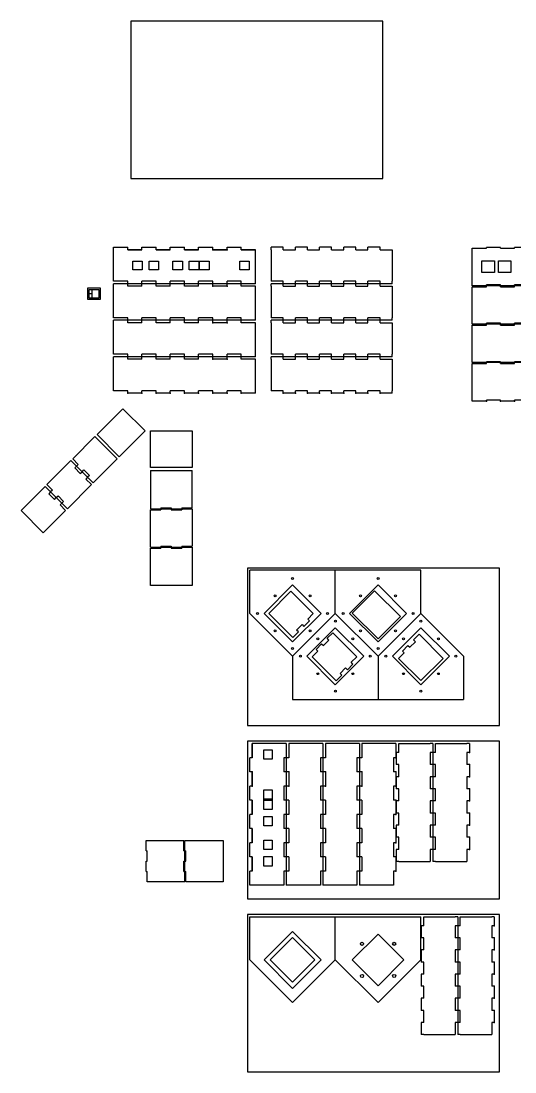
# Model space of a CAD drawing. Header units: millimetres. Extents: x 14254 to 34166, y 4312 to 8625.
# Drawn here: x 20556 to 22123, y 5288 to 8625 of the extents above; entities that cross this region are included whole.
import ezdxf

# ---------------------------------------------------------------- set-up
doc = ezdxf.new("R2010")
doc.units = ezdxf.units.MM
doc.layers.add('Tyk fuldstregslinje (Optegning)', color=7, linetype='Continuous', lineweight=30)

msp = doc.modelspace()

# ---------------------------------------------------------------- linework, layer by layer
at = {"layer": 'Tyk fuldstregslinje (Optegning)'}
for p, q in [((21703.8, 8624.8), (20903.8, 8624.8)), ((20903.8, 8624.8), (20903.8, 8124.8)), ((21703.8, 8124.8), (21703.8, 8624.8)), ((20903.8, 8124.8), (21703.8, 8124.8)), ((20849.4, 7898.8), (20849.4, 7906.8)), ((20849.4, 7906.8), (20894.4, 7906.8)), ((20849.4, 7798.8), (20849.4, 7898.8)), ((20894.4, 7898.8), (20894.4, 7906.8)), ((20894.4, 7898.8), (20939.4, 7898.8)), ((20939.4, 7898.8), (20894.4, 7898.8)), ((20939.4, 7898.8), (20939.4, 7906.8)), ((20939.4, 7906.8), (20984.4, 7906.8)), ((20984.4, 7898.8), (20984.4, 7906.8)), ((21029.4, 7898.8), (20984.4, 7898.8)), ((20984.4, 7898.8), (21029.4, 7898.8)), ((21029.4, 7898.8), (21029.4, 7906.8)), ((21029.4, 7906.8), (21074.4, 7906.8)), ((21074.4, 7898.8), (21074.4, 7906.8)), ((21119.4, 7898.8), (21074.4, 7898.8)), ((21074.4, 7898.8), (21119.4, 7898.8)), ((21119.4, 7898.8), (21119.4, 7906.8)), ((21119.4, 7906.8), (21164.4, 7906.8)), ((21164.4, 7898.8), (21164.4, 7906.8)), ((21209.4, 7898.8), (21164.4, 7898.8)), ((21164.4, 7898.8), (21209.4, 7898.8)), ((21209.4, 7898.8), (21209.4, 7906.8)), ((21209.4, 7906.8), (21254.4, 7906.8)), ((21254.4, 7898.8), (21254.4, 7906.8)), ((21299.4, 7898.8), (21254.4, 7898.8)), ((21254.4, 7898.8), (21299.4, 7898.8)), ((21299.4, 7798.8), (21299.4, 7898.8)), ((21349.4, 7898.8), (21349.4, 7906.8)), ((21387.8, 7906.8), (21349.4, 7906.8)), ((21349.4, 7898.8), (21349.4, 7798.8)), ((21387.8, 7898.8), (21387.8, 7906.8)), ((21387.8, 7898.8), (21426.3, 7898.8)), ((21426.3, 7898.8), (21426.3, 7906.8)), ((21464.7, 7906.8), (21426.3, 7906.8)), ((21464.7, 7898.8), (21464.7, 7906.8)), ((21464.7, 7898.8), (21503.1, 7898.8)), ((21503.1, 7898.8), (21503.1, 7906.8)), ((21541.6, 7906.8), (21503.1, 7906.8)), ((21541.6, 7898.8), (21541.6, 7906.8)), ((21541.6, 7898.8), (21580, 7898.8)), ((21580, 7898.8), (21580, 7906.8)), ((21618.5, 7906.8), (21580, 7906.8)), ((21618.5, 7898.8), (21618.5, 7906.8)), ((21618.5, 7898.8), (21656.9, 7898.8)), ((21695.3, 7906.8), (21656.9, 7906.8)), ((21656.9, 7898.8), (21656.9, 7906.8)), ((21695.3, 7898.8), (21695.3, 7906.8)), ((21695.3, 7898.8), (21733.8, 7898.8)), ((21733.8, 7898.8), (21733.8, 7798.8)), ((21987.7, 7787.1), (21987.7, 7903.1)), ((21987.7, 7903.1), (22032.6, 7903.1)), ((22032.6, 7903.1), (22032.6, 7906.1)), ((22077.5, 7906.1), (22032.6, 7906.1)), ((22077.5, 7903.1), (22077.5, 7906.1)), ((22077.5, 7903.1), (22122.4, 7903.1)), ((22122.4, 7903.1), (22122.4, 7906.1)), ((22167.3, 7906.1), (22122.4, 7906.1)), ((20910.4, 7835.3), (20910.4, 7862.3)), ((20910.4, 7862.3), (20940.4, 7862.3)), ((20940.4, 7862.3), (20940.4, 7835.3)), ((20962.4, 7835.3), (20962.4, 7862.3)), ((20962.4, 7862.3), (20992.4, 7862.3)), ((20992.4, 7862.3), (20992.4, 7835.3)), ((21037.7, 7835.3), (21037.7, 7862.3)), ((21037.7, 7862.3), (21067.7, 7862.3)), ((21067.7, 7862.3), (21067.7, 7835.3)), ((21089.7, 7835.3), (21089.7, 7862.3)), ((21089.7, 7862.3), (21122.5, 7862.3)), ((21119.7, 7862.3), (21119.7, 7835.3)), ((21122.5, 7835.3), (21122.5, 7862.3)), ((21122.5, 7862.3), (21152.5, 7862.3)), ((21152.5, 7862.3), (21152.5, 7835.3)), ((21249.8, 7835.3), (21249.8, 7862.3)), ((21249.8, 7862.3), (21279.8, 7862.3)), ((21279.8, 7862.3), (21279.8, 7835.3)), ((22018.7, 7826.6), (22018.7, 7863.6)), ((22018.7, 7863.6), (22058.7, 7863.6)), ((22058.7, 7863.6), (22058.7, 7826.6)), ((22070.7, 7826.6), (22070.7, 7863.6)), ((22070.7, 7863.6), (22110.7, 7863.6)), ((22110.7, 7863.6), (22110.7, 7826.6)), ((20940.4, 7835.3), (20910.4, 7835.3)), ((20992.4, 7835.3), (20962.4, 7835.3)), ((21067.7, 7835.3), (21037.7, 7835.3)), ((21122.5, 7835.3), (21089.7, 7835.3)), ((21152.5, 7835.3), (21122.5, 7835.3)), ((21279.8, 7835.3), (21249.8, 7835.3)), ((22058.7, 7826.6), (22018.7, 7826.6)), ((22110.7, 7826.6), (22070.7, 7826.6)), ((20767.1, 7740.3), (20767.1, 7777.3)), ((20767.1, 7777.3), (20807.1, 7777.3)), ((20807.1, 7777.3), (20807.1, 7740.3)), ((20894.4, 7798.8), (20849.4, 7798.8)), ((21299.4, 7790.8), (20849.4, 7790.8)), ((20849.4, 7782.8), (20849.4, 7790.8)), ((20849.4, 7682.8), (20849.4, 7782.8)), ((20894.4, 7790.8), (20894.4, 7798.8)), ((20894.4, 7782.8), (20894.4, 7790.8)), ((20939.4, 7782.8), (20894.4, 7782.8)), ((20939.4, 7790.8), (20939.4, 7798.8)), ((20984.4, 7798.8), (20939.4, 7798.8)), ((20939.4, 7782.8), (20939.4, 7790.8)), ((20984.4, 7790.8), (20984.4, 7798.8)), ((20984.4, 7782.8), (20984.4, 7790.8)), ((21029.4, 7782.8), (20984.4, 7782.8)), ((21029.4, 7790.8), (21029.4, 7798.8)), ((21074.4, 7798.8), (21029.4, 7798.8)), ((21029.4, 7782.8), (21029.4, 7790.8)), ((21074.4, 7790.8), (21074.4, 7798.8)), ((21074.4, 7782.8), (21074.4, 7790.8)), ((21119.4, 7782.8), (21074.4, 7782.8)), ((21119.4, 7790.8), (21119.4, 7798.8)), ((21164.4, 7798.8), (21119.4, 7798.8)), ((21119.4, 7782.8), (21119.4, 7790.8)), ((21164.4, 7790.8), (21164.4, 7798.8)), ((21164.4, 7782.8), (21164.4, 7790.8)), ((21209.4, 7782.8), (21164.4, 7782.8)), ((21254.4, 7798.8), (21209.4, 7798.8)), ((21209.4, 7790.8), (21209.4, 7798.8)), ((21209.4, 7782.8), (21209.4, 7790.8)), ((21254.4, 7790.8), (21254.4, 7798.8)), ((21254.4, 7782.8), (21254.4, 7790.8)), ((21299.4, 7782.8), (21254.4, 7782.8)), ((21299.4, 7790.8), (21299.4, 7798.8)), ((21299.4, 7682.8), (21299.4, 7782.8)), ((21387.8, 7798.8), (21349.4, 7798.8)), ((21387.8, 7790.8), (21349.4, 7790.8)), ((21349.4, 7782.8), (21349.4, 7790.8)), ((21349.4, 7782.8), (21349.4, 7682.8)), ((21387.8, 7790.8), (21387.8, 7798.8)), ((21426.3, 7790.8), (21387.8, 7790.8)), ((21387.8, 7782.8), (21387.8, 7790.8)), ((21387.8, 7782.8), (21426.3, 7782.8)), ((21426.3, 7790.8), (21426.3, 7798.8)), ((21464.7, 7798.8), (21426.3, 7798.8)), ((21464.7, 7790.8), (21426.3, 7790.8)), ((21426.3, 7782.8), (21426.3, 7790.8)), ((21464.7, 7790.8), (21464.7, 7798.8)), ((21503.1, 7790.8), (21464.7, 7790.8)), ((21464.7, 7782.8), (21464.7, 7790.8)), ((21464.7, 7782.8), (21503.1, 7782.8)), ((21503.1, 7790.8), (21503.1, 7798.8)), ((21541.6, 7798.8), (21503.1, 7798.8)), ((21541.6, 7790.8), (21503.1, 7790.8)), ((21503.1, 7782.8), (21503.1, 7790.8)), ((21541.6, 7790.8), (21541.6, 7798.8)), ((21580, 7790.8), (21541.6, 7790.8)), ((21541.6, 7782.8), (21541.6, 7790.8)), ((21541.6, 7782.8), (21580, 7782.8)), ((21580, 7790.8), (21580, 7798.8)), ((21618.5, 7798.8), (21580, 7798.8)), ((21618.5, 7790.8), (21580, 7790.8)), ((21580, 7782.8), (21580, 7790.8)), ((21618.5, 7790.8), (21618.5, 7798.8)), ((21656.9, 7790.8), (21618.5, 7790.8)), ((21618.5, 7782.8), (21618.5, 7790.8)), ((21618.5, 7782.8), (21656.9, 7782.8)), ((21695.3, 7798.8), (21656.9, 7798.8)), ((21656.9, 7790.8), (21656.9, 7798.8)), ((21695.3, 7790.8), (21656.9, 7790.8)), ((21656.9, 7782.8), (21656.9, 7790.8)), ((21695.3, 7790.8), (21695.3, 7798.8)), ((21733.8, 7790.8), (21695.3, 7790.8)), ((21695.3, 7782.8), (21695.3, 7790.8)), ((21695.3, 7782.8), (21733.8, 7782.8)), ((21733.8, 7790.8), (21733.8, 7798.8)), ((21733.8, 7782.8), (21733.8, 7682.8)), ((21987.7, 7784.1), (21987.7, 7787.1)), ((22032.6, 7784.1), (21987.7, 7784.1)), ((21987.7, 7665.1), (21987.7, 7781.1)), ((21987.7, 7781.1), (22032.6, 7781.1)), ((22032.6, 7784.1), (22032.6, 7787.1)), ((22077.5, 7787.1), (22032.6, 7787.1)), ((22077.5, 7784.1), (22032.6, 7784.1)), ((22032.6, 7781.1), (22032.6, 7784.1)), ((22077.5, 7784.1), (22077.5, 7787.1)), ((22122.4, 7784.1), (22077.5, 7784.1)), ((22077.5, 7781.1), (22077.5, 7784.1)), ((22077.5, 7781.1), (22122.4, 7781.1)), ((22122.4, 7784.1), (22122.4, 7787.1)), ((22167.3, 7787.1), (22122.4, 7787.1)), ((22167.3, 7784.1), (22122.4, 7784.1)), ((22122.4, 7781.1), (22122.4, 7784.1)), ((20772.1, 7745.3), (20772.1, 7772.3)), ((20772.1, 7772.3), (20802.1, 7772.3)), ((20781.8, 7758.8), (20772.1, 7758.8)), ((20802.1, 7745.3), (20772.1, 7745.3)), ((20781.8, 7745.3), (20781.8, 7772.3)), ((20802.1, 7772.3), (20802.1, 7745.3)), ((20807.1, 7740.3), (20767.1, 7740.3)), ((20894.4, 7682.8), (20849.4, 7682.8)), ((20894.4, 7674.8), (20894.4, 7682.8)), ((20984.4, 7682.8), (20939.4, 7682.8)), ((20939.4, 7674.8), (20939.4, 7682.8)), ((20984.4, 7674.8), (20984.4, 7682.8)), ((21074.4, 7682.8), (21029.4, 7682.8)), ((21029.4, 7674.8), (21029.4, 7682.8)), ((21074.4, 7674.8), (21074.4, 7682.8)), ((21164.4, 7682.8), (21119.4, 7682.8)), ((21119.4, 7674.8), (21119.4, 7682.8)), ((21164.4, 7674.8), (21164.4, 7682.8)), ((21254.4, 7682.8), (21209.4, 7682.8)), ((21209.4, 7674.8), (21209.4, 7682.8)), ((21254.4, 7674.8), (21254.4, 7682.8)), ((21299.4, 7674.8), (21299.4, 7682.8)), ((21387.8, 7682.8), (21349.4, 7682.8)), ((21387.8, 7674.8), (21387.8, 7682.8)), ((21464.7, 7682.8), (21426.3, 7682.8)), ((21426.3, 7674.8), (21426.3, 7682.8)), ((21464.7, 7674.8), (21464.7, 7682.8)), ((21541.6, 7682.8), (21503.1, 7682.8)), ((21503.1, 7674.8), (21503.1, 7682.8)), ((21541.6, 7674.8), (21541.6, 7682.8)), ((21618.5, 7682.8), (21580, 7682.8)), ((21580, 7674.8), (21580, 7682.8)), ((21618.5, 7674.8), (21618.5, 7682.8)), ((21695.3, 7682.8), (21656.9, 7682.8)), ((21656.9, 7674.8), (21656.9, 7682.8)), ((21695.3, 7674.8), (21695.3, 7682.8)), ((21733.8, 7674.8), (21733.8, 7682.8)), ((21299.4, 7674.8), (20849.4, 7674.8)), ((20849.4, 7666.8), (20849.4, 7674.8)), ((20849.4, 7566.8), (20849.4, 7666.8)), ((20894.4, 7666.8), (20894.4, 7674.8)), ((20939.4, 7666.8), (20894.4, 7666.8)), ((20939.4, 7666.8), (20939.4, 7674.8)), ((20984.4, 7666.8), (20984.4, 7674.8)), ((21029.4, 7666.8), (20984.4, 7666.8)), ((21029.4, 7666.8), (21029.4, 7674.8)), ((21074.4, 7666.8), (21074.4, 7674.8)), ((21119.4, 7666.8), (21074.4, 7666.8)), ((21119.4, 7666.8), (21119.4, 7674.8)), ((21164.4, 7666.8), (21164.4, 7674.8)), ((21209.4, 7666.8), (21164.4, 7666.8)), ((21209.4, 7666.8), (21209.4, 7674.8)), ((21254.4, 7666.8), (21254.4, 7674.8)), ((21299.4, 7666.8), (21254.4, 7666.8)), ((21299.4, 7566.8), (21299.4, 7666.8)), ((21387.8, 7674.8), (21349.4, 7674.8)), ((21349.4, 7666.8), (21349.4, 7674.8)), ((21349.4, 7666.8), (21349.4, 7566.8)), ((21426.3, 7674.8), (21387.8, 7674.8)), ((21387.8, 7666.8), (21387.8, 7674.8)), ((21387.8, 7666.8), (21426.3, 7666.8)), ((21464.7, 7674.8), (21426.3, 7674.8)), ((21426.3, 7666.8), (21426.3, 7674.8)), ((21503.1, 7674.8), (21464.7, 7674.8)), ((21464.7, 7666.8), (21464.7, 7674.8)), ((21464.7, 7666.8), (21503.1, 7666.8)), ((21541.6, 7674.8), (21503.1, 7674.8)), ((21503.1, 7666.8), (21503.1, 7674.8)), ((21580, 7674.8), (21541.6, 7674.8)), ((21541.6, 7666.8), (21541.6, 7674.8)), ((21541.6, 7666.8), (21580, 7666.8)), ((21618.5, 7674.8), (21580, 7674.8)), ((21580, 7666.8), (21580, 7674.8)), ((21656.9, 7674.8), (21618.5, 7674.8)), ((21618.5, 7666.8), (21618.5, 7674.8)), ((21618.5, 7666.8), (21656.9, 7666.8)), ((21695.3, 7674.8), (21656.9, 7674.8)), ((21656.9, 7666.8), (21656.9, 7674.8)), ((21733.8, 7674.8), (21695.3, 7674.8)), ((21695.3, 7666.8), (21695.3, 7674.8)), ((21695.3, 7666.8), (21733.8, 7666.8)), ((21733.8, 7666.8), (21733.8, 7566.8)), ((21987.7, 7662.1), (21987.7, 7665.1)), ((22032.6, 7662.1), (21987.7, 7662.1)), ((21987.7, 7543.1), (21987.7, 7659.1)), ((21987.7, 7659.1), (22032.6, 7659.1)), ((22077.5, 7665.1), (22032.6, 7665.1)), ((22032.6, 7662.1), (22032.6, 7665.1)), ((22077.5, 7662.1), (22032.6, 7662.1)), ((22032.6, 7659.1), (22032.6, 7662.1)), ((22077.5, 7662.1), (22077.5, 7665.1)), ((22122.4, 7662.1), (22077.5, 7662.1)), ((22077.5, 7659.1), (22077.5, 7662.1)), ((22077.5, 7659.1), (22122.4, 7659.1)), ((22167.3, 7665.1), (22122.4, 7665.1)), ((22122.4, 7662.1), (22122.4, 7665.1)), ((22167.3, 7662.1), (22122.4, 7662.1)), ((22122.4, 7659.1), (22122.4, 7662.1)), ((20894.4, 7566.8), (20849.4, 7566.8)), ((21299.4, 7558.8), (20849.4, 7558.8)), ((20849.4, 7550.8), (20849.4, 7558.8)), ((20849.4, 7450.8), (20849.4, 7550.8)), ((20894.4, 7558.8), (20894.4, 7566.8)), ((20894.4, 7550.8), (20894.4, 7558.8)), ((20939.4, 7550.8), (20894.4, 7550.8)), ((20984.4, 7566.8), (20939.4, 7566.8)), ((20939.4, 7558.8), (20939.4, 7566.8)), ((20939.4, 7550.8), (20939.4, 7558.8)), ((20984.4, 7558.8), (20984.4, 7566.8)), ((20984.4, 7550.8), (20984.4, 7558.8)), ((21029.4, 7550.8), (20984.4, 7550.8)), ((21074.4, 7566.8), (21029.4, 7566.8)), ((21029.4, 7558.8), (21029.4, 7566.8)), ((21029.4, 7550.8), (21029.4, 7558.8)), ((21074.4, 7558.8), (21074.4, 7566.8)), ((21074.4, 7550.8), (21074.4, 7558.8)), ((21119.4, 7550.8), (21074.4, 7550.8)), ((21164.4, 7566.8), (21119.4, 7566.8)), ((21119.4, 7558.8), (21119.4, 7566.8)), ((21119.4, 7550.8), (21119.4, 7558.8)), ((21164.4, 7558.8), (21164.4, 7566.8)), ((21164.4, 7550.8), (21164.4, 7558.8)), ((21209.4, 7550.8), (21164.4, 7550.8)), ((21254.4, 7566.8), (21209.4, 7566.8)), ((21209.4, 7558.8), (21209.4, 7566.8)), ((21209.4, 7550.8), (21209.4, 7558.8)), ((21254.4, 7558.8), (21254.4, 7566.8)), ((21254.4, 7550.8), (21254.4, 7558.8)), ((21299.4, 7550.8), (21254.4, 7550.8)), ((21299.4, 7558.8), (21299.4, 7566.8)), ((21299.4, 7450.8), (21299.4, 7550.8)), ((21387.8, 7566.8), (21349.4, 7566.8)), ((21387.8, 7558.8), (21349.4, 7558.8)), ((21349.4, 7550.8), (21349.4, 7558.8)), ((21349.4, 7550.8), (21349.4, 7450.8)), ((21387.8, 7558.8), (21387.8, 7566.8)), ((21426.3, 7558.8), (21387.8, 7558.8)), ((21387.8, 7550.8), (21387.8, 7558.8)), ((21387.8, 7550.8), (21426.3, 7550.8)), ((21464.7, 7566.8), (21426.3, 7566.8)), ((21426.3, 7558.8), (21426.3, 7566.8)), ((21464.7, 7558.8), (21426.3, 7558.8)), ((21426.3, 7550.8), (21426.3, 7558.8)), ((21464.7, 7558.8), (21464.7, 7566.8)), ((21503.1, 7558.8), (21464.7, 7558.8)), ((21464.7, 7550.8), (21464.7, 7558.8)), ((21464.7, 7550.8), (21503.1, 7550.8)), ((21541.6, 7566.8), (21503.1, 7566.8)), ((21503.1, 7558.8), (21503.1, 7566.8)), ((21541.6, 7558.8), (21503.1, 7558.8)), ((21503.1, 7550.8), (21503.1, 7558.8)), ((21541.6, 7558.8), (21541.6, 7566.8)), ((21580, 7558.8), (21541.6, 7558.8)), ((21541.6, 7550.8), (21541.6, 7558.8)), ((21541.6, 7550.8), (21580, 7550.8)), ((21618.5, 7566.8), (21580, 7566.8)), ((21580, 7558.8), (21580, 7566.8)), ((21618.5, 7558.8), (21580, 7558.8)), ((21580, 7550.8), (21580, 7558.8)), ((21618.5, 7558.8), (21618.5, 7566.8)), ((21656.9, 7558.8), (21618.5, 7558.8)), ((21618.5, 7550.8), (21618.5, 7558.8)), ((21618.5, 7550.8), (21656.9, 7550.8)), ((21695.3, 7566.8), (21656.9, 7566.8)), ((21656.9, 7558.8), (21656.9, 7566.8)), ((21695.3, 7558.8), (21656.9, 7558.8)), ((21656.9, 7550.8), (21656.9, 7558.8)), ((21695.3, 7558.8), (21695.3, 7566.8)), ((21733.8, 7558.8), (21695.3, 7558.8)), ((21695.3, 7550.8), (21695.3, 7558.8)), ((21695.3, 7550.8), (21733.8, 7550.8)), ((21733.8, 7558.8), (21733.8, 7566.8)), ((21733.8, 7550.8), (21733.8, 7450.8)), ((21987.7, 7540.1), (21987.7, 7543.1)), ((22077.5, 7543.1), (22032.6, 7543.1)), ((22032.6, 7540.1), (22032.6, 7543.1)), ((22077.5, 7540.1), (22077.5, 7543.1)), ((22167.3, 7543.1), (22122.4, 7543.1)), ((22122.4, 7540.1), (22122.4, 7543.1)), ((22032.6, 7540.1), (21987.7, 7540.1)), ((21987.7, 7421.1), (21987.7, 7537.1)), ((21987.7, 7537.1), (22032.6, 7537.1)), ((22077.5, 7540.1), (22032.6, 7540.1)), ((22032.6, 7537.1), (22032.6, 7540.1)), ((22122.4, 7540.1), (22077.5, 7540.1)), ((22077.5, 7537.1), (22077.5, 7540.1)), ((22077.5, 7537.1), (22122.4, 7537.1)), ((22167.3, 7540.1), (22122.4, 7540.1)), ((22122.4, 7537.1), (22122.4, 7540.1)), ((20894.4, 7450.8), (20849.4, 7450.8)), ((20894.4, 7442.8), (20894.4, 7450.8)), ((20939.4, 7442.8), (20894.4, 7442.8)), ((20984.4, 7450.8), (20939.4, 7450.8)), ((20939.4, 7442.8), (20939.4, 7450.8)), ((20984.4, 7442.8), (20984.4, 7450.8)), ((21029.4, 7442.8), (20984.4, 7442.8)), ((21074.4, 7450.8), (21029.4, 7450.8)), ((21029.4, 7442.8), (21029.4, 7450.8)), ((21074.4, 7442.8), (21074.4, 7450.8)), ((21119.4, 7442.8), (21074.4, 7442.8)), ((21164.4, 7450.8), (21119.4, 7450.8)), ((21119.4, 7442.8), (21119.4, 7450.8)), ((21164.4, 7442.8), (21164.4, 7450.8)), ((21209.4, 7442.8), (21164.4, 7442.8)), ((21254.4, 7450.8), (21209.4, 7450.8)), ((21209.4, 7442.8), (21209.4, 7450.8)), ((21254.4, 7442.8), (21254.4, 7450.8)), ((21299.4, 7442.8), (21254.4, 7442.8)), ((21299.4, 7442.8), (21299.4, 7450.8)), ((21387.8, 7450.8), (21349.4, 7450.8)), ((21387.8, 7442.8), (21387.8, 7450.8)), ((21426.3, 7442.8), (21387.8, 7442.8)), ((21464.7, 7450.8), (21426.3, 7450.8)), ((21426.3, 7442.8), (21426.3, 7450.8)), ((21464.7, 7442.8), (21464.7, 7450.8)), ((21503.1, 7442.8), (21464.7, 7442.8)), ((21541.6, 7450.8), (21503.1, 7450.8)), ((21503.1, 7442.8), (21503.1, 7450.8)), ((21541.6, 7442.8), (21541.6, 7450.8)), ((21580, 7442.8), (21541.6, 7442.8)), ((21618.5, 7450.8), (21580, 7450.8)), ((21580, 7442.8), (21580, 7450.8)), ((21618.5, 7442.8), (21618.5, 7450.8)), ((21656.9, 7442.8), (21618.5, 7442.8)), ((21695.3, 7450.8), (21656.9, 7450.8)), ((21656.9, 7442.8), (21656.9, 7450.8)), ((21695.3, 7442.8), (21695.3, 7450.8)), ((21733.8, 7442.8), (21695.3, 7442.8)), ((21733.8, 7442.8), (21733.8, 7450.8)), ((21987.7, 7418.1), (21987.7, 7421.1)), ((22032.6, 7418.1), (21987.7, 7418.1)), ((22077.5, 7421.1), (22032.6, 7421.1)), ((22032.6, 7418.1), (22032.6, 7421.1)), ((22077.5, 7418.1), (22077.5, 7421.1)), ((22122.4, 7418.1), (22077.5, 7418.1)), ((22167.3, 7421.1), (22122.4, 7421.1)), ((22122.4, 7418.1), (22122.4, 7421.1)), ((20796.7, 7311.8), (20878.7, 7393.8)), ((20878.7, 7393.8), (20949.4, 7323.1)), ((20867.4, 7241.1), (20796.7, 7311.8)), ((20949.4, 7323.1), (20867.4, 7241.1)), ((20966.6, 7323.1), (21098.6, 7323.1)), ((20966.6, 7207.1), (20966.6, 7323.1)), ((21098.6, 7323.1), (21098.6, 7207.1)), ((20719.6, 7234.7), (20790.3, 7305.4)), ((20790.3, 7305.4), (20861, 7234.7)), ((20713.9, 7229.1), (20637.6, 7152.7)), ((20713.9, 7229.1), (20731.6, 7211.4)), ((20719.6, 7234.7), (20737.3, 7217.1)), ((20731.6, 7211.4), (20725.9, 7205.7)), ((20737.3, 7217.1), (20731.6, 7211.4)), ((20749.3, 7193.7), (20731.6, 7211.4)), ((20861, 7234.7), (20784.6, 7158.4)), ((20743.6, 7188.1), (20725.9, 7205.7)), ((20743.6, 7188.1), (20749.3, 7193.7)), ((20749.3, 7193.7), (20754.9, 7199.4)), ((20749.3, 7193.7), (20767, 7176)), ((20754.9, 7199.4), (20772.6, 7181.7)), ((20767, 7176), (20761.3, 7170.4)), ((20772.6, 7181.7), (20767, 7176)), ((20784.6, 7158.4), (20767, 7176)), ((21098.6, 7207.1), (20966.6, 7207.1)), ((20966.6, 7198.1), (21098.6, 7198.1)), ((20966.6, 7198.1), (20966.6, 7076.1)), ((21098.6, 7079.1), (21098.6, 7198.1)), ((20631.9, 7147.1), (20555.5, 7070.7)), ((20631.9, 7147.1), (20649.6, 7129.4)), ((20637.6, 7152.7), (20655.2, 7135)), ((20702.6, 7076.3), (20779, 7152.7)), ((20779, 7152.7), (20761.3, 7170.4)), ((20649.6, 7129.4), (20643.9, 7123.7)), ((20661.6, 7106), (20643.9, 7123.7)), ((20655.2, 7135), (20649.6, 7129.4)), ((20667.3, 7111.7), (20649.6, 7129.4)), ((20661.6, 7106), (20667.3, 7111.7)), ((20667.3, 7111.7), (20672.9, 7117.4)), ((20667.3, 7111.7), (20684.9, 7094)), ((20672.9, 7117.4), (20690.6, 7099.7)), ((20684.9, 7094), (20679.3, 7088.4)), ((20696.9, 7070.7), (20679.3, 7088.4)), ((20690.6, 7099.7), (20684.9, 7094)), ((20702.6, 7076.3), (20684.9, 7094)), ((20966.6, 7076.1), (20999.6, 7076.1)), ((20999.6, 7079.1), (21032.6, 7079.1)), ((20999.6, 7079.1), (20999.6, 7076.1)), ((20999.6, 7076.1), (21032.6, 7076.1)), ((20999.6, 7076.1), (20999.6, 7073.1)), ((21032.6, 7079.1), (21032.6, 7076.1)), ((21032.6, 7076.1), (21065.6, 7076.1)), ((21032.6, 7076.1), (21032.6, 7073.1)), ((21065.6, 7079.1), (21098.6, 7079.1)), ((21065.6, 7079.1), (21065.6, 7076.1)), ((21065.6, 7076.1), (21098.6, 7076.1)), ((21065.6, 7076.1), (21065.6, 7073.1)), ((21098.6, 7076.1), (21098.6, 6957.1)), ((20555.5, 7070.7), (20626.2, 7000)), ((20626.2, 7000), (20696.9, 7070.7)), ((20966.6, 7073.1), (20999.6, 7073.1)), ((20966.6, 6954.1), (20966.6, 7073.1)), ((21032.6, 7073.1), (21065.6, 7073.1)), ((20966.6, 6954.1), (20999.6, 6954.1)), ((20966.6, 6951.1), (20999.6, 6951.1)), ((20966.6, 6832.1), (20966.6, 6951.1)), ((20999.6, 6957.1), (21032.6, 6957.1)), ((20999.6, 6957.1), (20999.6, 6954.1)), ((20999.6, 6954.1), (21032.6, 6954.1)), ((20999.6, 6954.1), (20999.6, 6951.1)), ((21032.6, 6957.1), (21032.6, 6954.1)), ((21032.6, 6954.1), (21065.6, 6954.1)), ((21032.6, 6954.1), (21032.6, 6951.1)), ((21032.6, 6951.1), (21065.6, 6951.1)), ((21065.6, 6957.1), (21098.6, 6957.1)), ((21065.6, 6957.1), (21065.6, 6954.1)), ((21065.6, 6954.1), (21098.6, 6954.1)), ((21065.6, 6954.1), (21065.6, 6951.1)), ((21098.6, 6954.1), (21098.6, 6832.1)), ((22074.6, 6887.7), (21274.6, 6887.7)), ((21274.6, 6887.7), (21274.6, 6387.7)), ((21281.7, 6743.7), (21281.7, 6880.7)), ((21553.2, 6880.7), (21281.7, 6880.7)), ((21553.2, 6743.7), (21553.2, 6880.7)), ((21824.7, 6880.7), (21553.2, 6880.7)), ((21824.7, 6743.7), (21824.7, 6880.7)), ((22074.6, 6387.7), (22074.6, 6887.7)), ((21098.6, 6832.1), (20966.6, 6832.1)), ((21326.9, 6743.7), (21417.4, 6834.2)), ((21341.7, 6743.6), (21412.4, 6814.3)), ((21412.4, 6814.3), (21483.1, 6743.6)), ((21417.4, 6834.2), (21508, 6743.7)), ((21598.5, 6743.7), (21689, 6834.2)), ((21677.8, 6815.6), (21607, 6744.9)), ((21759.8, 6733.6), (21677.8, 6815.6)), ((21689, 6834.2), (21779.5, 6743.7)), ((21417.4, 6607.9), (21281.7, 6743.7)), ((21417.4, 6653.2), (21326.9, 6743.7)), ((21418.1, 6667.2), (21341.7, 6743.6)), ((21553.2, 6743.7), (21417.4, 6607.9)), ((21508, 6743.7), (21417.4, 6653.2)), ((21483.1, 6743.6), (21465.5, 6725.9)), ((21689, 6607.9), (21553.2, 6743.7)), ((21689, 6653.2), (21598.5, 6743.7)), ((21607, 6744.9), (21689.1, 6662.8)), ((21824.7, 6743.7), (21689, 6607.9)), ((21779.5, 6743.7), (21689, 6653.2)), ((21960.5, 6607.9), (21824.7, 6743.7)), ((21447.8, 6708.2), (21430.1, 6690.5)), ((21447.8, 6708.2), (21453.4, 6702.6)), ((21453.4, 6702.6), (21471.1, 6720.2)), ((21471.1, 6720.2), (21465.5, 6725.9)), ((21689.1, 6662.8), (21759.8, 6733.6)), ((21418.1, 6667.2), (21435.8, 6684.9)), ((21435.8, 6684.9), (21430.1, 6690.5)), ((21462.7, 6607.9), (21553.2, 6698.5)), ((21545, 6682.6), (21527.3, 6664.9)), ((21545, 6682.6), (21621.3, 6606.2)), ((21553.2, 6698.5), (21643.7, 6607.9)), ((21734.2, 6607.9), (21824.7, 6698.5)), ((21819.2, 6677.5), (21801.5, 6659.8)), ((21895.6, 6601.1), (21819.2, 6677.5)), ((21824.7, 6698.5), (21915.3, 6607.9)), ((21509.6, 6647.2), (21491.9, 6629.5)), ((21509.6, 6647.2), (21515.3, 6641.5)), ((21515.3, 6641.5), (21532.9, 6659.2)), ((21532.9, 6659.2), (21527.3, 6664.9)), ((21783.9, 6642.1), (21766.2, 6624.4)), ((21783.9, 6642.1), (21789.5, 6636.5)), ((21789.5, 6636.5), (21807.2, 6654.1)), ((21807.2, 6654.1), (21801.5, 6659.8)), ((21417.4, 6607.9), (21417.4, 6471)), ((21553.2, 6517.4), (21462.7, 6607.9)), ((21479.9, 6606.2), (21497.6, 6623.9)), ((21497.6, 6623.9), (21491.9, 6629.5)), ((21643.7, 6607.9), (21553.2, 6517.4)), ((21689, 6607.9), (21689, 6471)), ((21824.7, 6517.4), (21734.2, 6607.9)), ((21754.2, 6601.1), (21771.8, 6618.8)), ((21771.8, 6618.8), (21766.2, 6624.4)), ((21915.3, 6607.9), (21824.7, 6517.4)), ((21960.5, 6607.9), (21960.5, 6471)), ((21556.3, 6529.8), (21479.9, 6606.2)), ((21591.6, 6565.2), (21609.3, 6582.9)), ((21621.3, 6606.2), (21603.6, 6588.5)), ((21609.3, 6582.9), (21603.6, 6588.5)), ((21754.2, 6601.1), (21824.9, 6530.4)), ((21824.9, 6530.4), (21895.6, 6601.1)), ((21556.3, 6529.8), (21573.9, 6547.5)), ((21586, 6570.8), (21568.3, 6553.2)), ((21573.9, 6547.5), (21568.3, 6553.2)), ((21586, 6570.8), (21591.6, 6565.2)), ((21417.4, 6471), (21689, 6471)), ((21689, 6471), (21960.5, 6471)), ((21274.6, 6387.7), (22074.6, 6387.7)), ((22074.6, 6337.7), (21274.6, 6337.7)), ((21274.6, 6337.7), (21274.6, 5837.7)), ((21289.7, 6285.7), (21289.7, 6330.7)), ((21389.7, 6330.7), (21289.7, 6330.7)), ((21289.7, 6330.7), (21289.7, 6285.7)), ((21326.2, 6281.1), (21326.2, 6311.1)), ((21326.2, 6311.1), (21353.2, 6311.1)), ((21353.2, 6311.1), (21353.2, 6281.1)), ((21397.7, 6330.7), (21389.7, 6330.7)), ((21397.7, 6330.7), (21397.7, 5880.7)), ((21405.7, 6330.7), (21405.7, 6285.7)), ((21505.7, 6330.7), (21405.7, 6330.7)), ((21513.7, 6330.7), (21505.7, 6330.7)), ((21513.7, 6330.7), (21513.7, 5880.7)), ((21521.7, 6330.7), (21521.7, 6285.7)), ((21621.7, 6330.7), (21521.7, 6330.7)), ((21629.7, 6330.7), (21621.7, 6330.7)), ((21629.7, 6330.7), (21629.7, 5880.7)), ((21637.7, 6330.7), (21637.7, 6285.7)), ((21737.7, 6330.7), (21637.7, 6330.7)), ((21745.7, 6330.7), (21737.7, 6330.7)), ((21745.7, 6330.7), (21745.7, 6285.7)), ((21754.7, 6302.2), (21754.7, 6330.7)), ((21754.7, 6330.7), (21854.7, 6330.7)), ((21862.7, 6330.7), (21854.7, 6330.7)), ((21862.7, 6330.7), (21862.7, 6302.2)), ((21870.7, 6302.2), (21870.7, 6330.7)), ((21870.7, 6330.7), (21970.7, 6330.7)), ((21978.7, 6330.7), (21970.7, 6330.7)), ((21978.7, 6330.7), (21978.7, 6302.2)), ((22074.6, 5837.7), (22074.6, 6337.7)), ((21289.7, 6285.7), (21281.7, 6285.7)), ((21281.7, 6240.7), (21281.7, 6285.7)), ((21353.2, 6281.1), (21326.2, 6281.1)), ((21389.7, 6285.7), (21389.7, 6240.7)), ((21397.7, 6285.7), (21389.7, 6285.7)), ((21405.7, 6285.7), (21397.7, 6285.7)), ((21505.7, 6285.7), (21505.7, 6240.7)), ((21513.7, 6285.7), (21505.7, 6285.7)), ((21521.7, 6285.7), (21513.7, 6285.7)), ((21621.7, 6285.7), (21621.7, 6240.7)), ((21629.7, 6285.7), (21621.7, 6285.7)), ((21637.7, 6285.7), (21629.7, 6285.7)), ((21737.7, 6285.7), (21737.7, 6240.7)), ((21745.7, 6285.7), (21737.7, 6285.7)), ((21746.7, 6302.2), (21746.7, 6263.8)), ((21754.7, 6302.2), (21746.7, 6302.2)), ((21854.7, 6302.2), (21854.7, 6263.8)), ((21862.7, 6302.2), (21854.7, 6302.2)), ((21862.7, 6302.2), (21862.7, 6263.8)), ((21870.7, 6302.2), (21862.7, 6302.2)), ((21970.7, 6302.2), (21970.7, 6263.8)), ((21978.7, 6302.2), (21970.7, 6302.2)), ((21289.7, 6240.7), (21281.7, 6240.7)), ((21289.7, 6195.7), (21289.7, 6240.7)), ((21289.7, 6240.7), (21289.7, 6195.7)), ((21397.7, 6240.7), (21389.7, 6240.7)), ((21405.7, 6240.7), (21397.7, 6240.7)), ((21405.7, 6240.7), (21405.7, 6195.7)), ((21513.7, 6240.7), (21505.7, 6240.7)), ((21521.7, 6240.7), (21513.7, 6240.7)), ((21521.7, 6240.7), (21521.7, 6195.7)), ((21629.7, 6240.7), (21621.7, 6240.7)), ((21637.7, 6240.7), (21629.7, 6240.7)), ((21637.7, 6240.7), (21637.7, 6195.7)), ((21745.7, 6240.7), (21737.7, 6240.7)), ((21745.7, 6240.7), (21745.7, 6195.7)), ((21754.7, 6263.8), (21746.7, 6263.8)), ((21754.7, 6225.4), (21754.7, 6263.8)), ((21862.7, 6263.8), (21854.7, 6263.8)), ((21862.7, 6263.8), (21862.7, 6225.4)), ((21870.7, 6263.8), (21862.7, 6263.8)), ((21870.7, 6225.4), (21870.7, 6263.8)), ((21978.7, 6263.8), (21970.7, 6263.8)), ((21978.7, 6263.8), (21978.7, 6225.4)), ((21746.7, 6225.4), (21746.7, 6186.9)), ((21754.7, 6225.4), (21746.7, 6225.4)), ((21854.7, 6225.4), (21854.7, 6186.9)), ((21862.7, 6225.4), (21854.7, 6225.4)), ((21862.7, 6225.4), (21862.7, 6186.9)), ((21870.7, 6225.4), (21862.7, 6225.4)), ((21970.7, 6225.4), (21970.7, 6186.9)), ((21978.7, 6225.4), (21970.7, 6225.4)), ((21289.7, 6195.7), (21281.7, 6195.7)), ((21281.7, 6150.7), (21281.7, 6195.7)), ((21326.2, 6153.8), (21326.2, 6183.8)), ((21326.2, 6183.8), (21353.2, 6183.8)), ((21353.2, 6183.8), (21353.2, 6153.8)), ((21389.7, 6195.7), (21389.7, 6150.7)), ((21397.7, 6195.7), (21389.7, 6195.7)), ((21405.7, 6195.7), (21397.7, 6195.7)), ((21505.7, 6195.7), (21505.7, 6150.7)), ((21513.7, 6195.7), (21505.7, 6195.7)), ((21521.7, 6195.7), (21513.7, 6195.7)), ((21621.7, 6195.7), (21621.7, 6150.7)), ((21629.7, 6195.7), (21621.7, 6195.7)), ((21637.7, 6195.7), (21629.7, 6195.7)), ((21737.7, 6195.7), (21737.7, 6150.7)), ((21745.7, 6195.7), (21737.7, 6195.7)), ((21754.7, 6186.9), (21746.7, 6186.9)), ((21754.7, 6148.5), (21754.7, 6186.9)), ((21862.7, 6186.9), (21854.7, 6186.9)), ((21862.7, 6186.9), (21862.7, 6148.5)), ((21870.7, 6186.9), (21862.7, 6186.9)), ((21870.7, 6148.5), (21870.7, 6186.9)), ((21978.7, 6186.9), (21970.7, 6186.9)), ((21978.7, 6186.9), (21978.7, 6148.5)), ((21289.7, 6150.7), (21281.7, 6150.7)), ((21289.7, 6105.7), (21289.7, 6150.7)), ((21289.7, 6150.7), (21289.7, 6105.7)), ((21326.2, 6121), (21326.2, 6153.8)), ((21353.2, 6153.8), (21326.2, 6153.8)), ((21326.2, 6151), (21353.2, 6151)), ((21353.2, 6153.8), (21353.2, 6121)), ((21397.7, 6150.7), (21389.7, 6150.7)), ((21405.7, 6150.7), (21397.7, 6150.7)), ((21405.7, 6150.7), (21405.7, 6105.7)), ((21513.7, 6150.7), (21505.7, 6150.7)), ((21521.7, 6150.7), (21513.7, 6150.7)), ((21521.7, 6150.7), (21521.7, 6105.7)), ((21629.7, 6150.7), (21621.7, 6150.7)), ((21637.7, 6150.7), (21629.7, 6150.7)), ((21637.7, 6150.7), (21637.7, 6105.7)), ((21745.7, 6150.7), (21737.7, 6150.7)), ((21745.7, 6150.7), (21745.7, 6105.7)), ((21746.7, 6148.5), (21746.7, 6110)), ((21754.7, 6148.5), (21746.7, 6148.5)), ((21854.7, 6148.5), (21854.7, 6110)), ((21862.7, 6148.5), (21854.7, 6148.5)), ((21862.7, 6148.5), (21862.7, 6110)), ((21870.7, 6148.5), (21862.7, 6148.5)), ((21970.7, 6148.5), (21970.7, 6110)), ((21978.7, 6148.5), (21970.7, 6148.5)), ((21353.2, 6121), (21326.2, 6121)), ((21754.7, 6110), (21746.7, 6110)), ((21754.7, 6071.6), (21754.7, 6110)), ((21862.7, 6110), (21854.7, 6110)), ((21862.7, 6110), (21862.7, 6071.6)), ((21870.7, 6110), (21862.7, 6110)), ((21870.7, 6071.6), (21870.7, 6110)), ((21978.7, 6110), (21970.7, 6110)), ((21978.7, 6110), (21978.7, 6071.6)), ((21289.7, 6105.7), (21281.7, 6105.7)), ((21281.7, 6060.7), (21281.7, 6105.7)), ((21326.2, 6069), (21326.2, 6099)), ((21326.2, 6099), (21353.2, 6099)), ((21353.2, 6099), (21353.2, 6069)), ((21389.7, 6105.7), (21389.7, 6060.7)), ((21397.7, 6105.7), (21389.7, 6105.7)), ((21405.7, 6105.7), (21397.7, 6105.7)), ((21505.7, 6105.7), (21505.7, 6060.7)), ((21513.7, 6105.7), (21505.7, 6105.7)), ((21521.7, 6105.7), (21513.7, 6105.7)), ((21621.7, 6105.7), (21621.7, 6060.7)), ((21629.7, 6105.7), (21621.7, 6105.7)), ((21637.7, 6105.7), (21629.7, 6105.7)), ((21737.7, 6105.7), (21737.7, 6060.7)), ((21745.7, 6105.7), (21737.7, 6105.7)), ((21289.7, 6060.7), (21281.7, 6060.7)), ((21289.7, 6015.7), (21289.7, 6060.7)), ((21289.7, 6060.7), (21289.7, 6015.7)), ((21353.2, 6069), (21326.2, 6069)), ((21397.7, 6060.7), (21389.7, 6060.7)), ((21405.7, 6060.7), (21397.7, 6060.7)), ((21405.7, 6060.7), (21405.7, 6015.7)), ((21513.7, 6060.7), (21505.7, 6060.7)), ((21521.7, 6060.7), (21513.7, 6060.7)), ((21521.7, 6060.7), (21521.7, 6015.7)), ((21629.7, 6060.7), (21621.7, 6060.7)), ((21637.7, 6060.7), (21629.7, 6060.7)), ((21637.7, 6060.7), (21637.7, 6015.7)), ((21745.7, 6060.7), (21737.7, 6060.7)), ((21745.7, 6060.7), (21745.7, 6015.7)), ((21746.7, 6071.6), (21746.7, 6033.2)), ((21754.7, 6071.6), (21746.7, 6071.6)), ((21854.7, 6071.6), (21854.7, 6033.2)), ((21862.7, 6071.6), (21854.7, 6071.6)), ((21862.7, 6071.6), (21862.7, 6033.2)), ((21870.7, 6071.6), (21862.7, 6071.6)), ((21970.7, 6071.6), (21970.7, 6033.2)), ((21978.7, 6071.6), (21970.7, 6071.6)), ((20953.2, 5990), (20953.2, 6023)), ((20953.2, 6023), (21072.2, 6023)), ((21072.2, 5990), (21072.2, 6023)), ((21075.2, 5990), (21075.2, 6023)), ((21075.2, 6023), (21197.2, 6023)), ((21197.2, 6023), (21197.2, 5891)), ((21289.7, 6015.7), (21281.7, 6015.7)), ((21281.7, 5970.7), (21281.7, 6015.7)), ((21326.2, 5993.7), (21326.2, 6023.7)), ((21326.2, 6023.7), (21353.2, 6023.7)), ((21353.2, 6023.7), (21353.2, 5993.7)), ((21389.7, 6015.7), (21389.7, 5970.7)), ((21397.7, 6015.7), (21389.7, 6015.7)), ((21405.7, 6015.7), (21397.7, 6015.7)), ((21505.7, 6015.7), (21505.7, 5970.7)), ((21513.7, 6015.7), (21505.7, 6015.7)), ((21521.7, 6015.7), (21513.7, 6015.7)), ((21621.7, 6015.7), (21621.7, 5970.7)), ((21629.7, 6015.7), (21621.7, 6015.7)), ((21637.7, 6015.7), (21629.7, 6015.7)), ((21737.7, 6015.7), (21737.7, 5970.7)), ((21745.7, 6015.7), (21737.7, 6015.7)), ((21754.7, 6033.2), (21746.7, 6033.2)), ((21754.7, 5994.7), (21754.7, 6033.2)), ((21862.7, 6033.2), (21854.7, 6033.2)), ((21862.7, 6033.2), (21862.7, 5994.7)), ((21870.7, 6033.2), (21862.7, 6033.2)), ((21870.7, 5994.7), (21870.7, 6033.2)), ((21978.7, 6033.2), (21970.7, 6033.2)), ((21978.7, 6033.2), (21978.7, 5994.7)), ((20953.2, 5990), (20956.2, 5990)), ((20956.2, 5957), (20956.2, 5990)), ((21072.2, 5990), (21075.2, 5990)), ((21075.2, 5957), (21075.2, 5990)), ((21075.2, 5990), (21078.2, 5990)), ((21078.2, 5957), (21078.2, 5990)), ((21353.2, 5993.7), (21326.2, 5993.7)), ((21746.7, 5994.7), (21746.7, 5956.3)), ((21754.7, 5994.7), (21746.7, 5994.7)), ((21854.7, 5994.7), (21854.7, 5956.3)), ((21862.7, 5994.7), (21854.7, 5994.7)), ((21862.7, 5994.7), (21862.7, 5956.3)), ((21870.7, 5994.7), (21862.7, 5994.7)), ((21970.7, 5994.7), (21970.7, 5956.3)), ((21978.7, 5994.7), (21970.7, 5994.7)), ((20953.2, 5924), (20953.2, 5957)), ((20953.2, 5957), (20956.2, 5957)), ((21072.2, 5924), (21072.2, 5957)), ((21072.2, 5957), (21075.2, 5957)), ((21075.2, 5924), (21075.2, 5957)), ((21075.2, 5957), (21078.2, 5957)), ((21289.7, 5970.7), (21281.7, 5970.7)), ((21289.7, 5925.7), (21289.7, 5970.7)), ((21289.7, 5970.7), (21289.7, 5925.7)), ((21326.2, 5941.7), (21326.2, 5971.7)), ((21326.2, 5971.7), (21353.2, 5971.7)), ((21353.2, 5941.7), (21326.2, 5941.7)), ((21353.2, 5971.7), (21353.2, 5941.7)), ((21397.7, 5970.7), (21389.7, 5970.7)), ((21405.7, 5970.7), (21397.7, 5970.7)), ((21405.7, 5970.7), (21405.7, 5925.7)), ((21513.7, 5970.7), (21505.7, 5970.7)), ((21521.7, 5970.7), (21513.7, 5970.7)), ((21521.7, 5970.7), (21521.7, 5925.7)), ((21629.7, 5970.7), (21621.7, 5970.7)), ((21637.7, 5970.7), (21629.7, 5970.7)), ((21637.7, 5970.7), (21637.7, 5925.7)), ((21745.7, 5970.7), (21737.7, 5970.7)), ((21745.7, 5970.7), (21745.7, 5925.7)), ((21754.7, 5956.3), (21746.7, 5956.3)), ((21754.7, 5956.3), (21854.7, 5956.3)), ((21870.7, 5956.3), (21862.7, 5956.3)), ((21870.7, 5956.3), (21970.7, 5956.3)), ((20953.2, 5924), (20956.2, 5924)), ((20956.2, 5891), (20956.2, 5924)), ((21072.2, 5924), (21075.2, 5924)), ((21075.2, 5891), (21075.2, 5924)), ((21075.2, 5924), (21078.2, 5924)), ((21078.2, 5891), (21078.2, 5924)), ((21289.7, 5925.7), (21281.7, 5925.7)), ((21281.7, 5880.7), (21281.7, 5925.7)), ((21389.7, 5925.7), (21389.7, 5880.7)), ((21397.7, 5925.7), (21389.7, 5925.7)), ((21405.7, 5925.7), (21397.7, 5925.7)), ((21505.7, 5925.7), (21505.7, 5880.7)), ((21513.7, 5925.7), (21505.7, 5925.7)), ((21521.7, 5925.7), (21513.7, 5925.7)), ((21621.7, 5925.7), (21621.7, 5880.7)), ((21629.7, 5925.7), (21621.7, 5925.7)), ((21637.7, 5925.7), (21629.7, 5925.7)), ((21737.7, 5925.7), (21737.7, 5880.7)), ((21745.7, 5925.7), (21737.7, 5925.7)), ((21075.2, 5891), (20956.2, 5891)), ((21197.2, 5891), (21078.2, 5891)), ((21289.7, 5880.7), (21281.7, 5880.7)), ((21389.7, 5880.7), (21289.7, 5880.7)), ((21405.7, 5880.7), (21397.7, 5880.7)), ((21505.7, 5880.7), (21405.7, 5880.7)), ((21521.7, 5880.7), (21513.7, 5880.7)), ((21621.7, 5880.7), (21521.7, 5880.7)), ((21637.7, 5880.7), (21629.7, 5880.7)), ((21737.7, 5880.7), (21637.7, 5880.7)), ((21274.6, 5837.7), (22074.6, 5837.7)), ((22074.6, 5787.7), (21274.6, 5787.7)), ((21274.6, 5787.7), (21274.6, 5287.7)), ((21281.7, 5780.7), (21553.2, 5780.7)), ((21281.7, 5643.7), (21281.7, 5780.7)), ((21553.2, 5780.7), (21824.7, 5780.7)), ((21553.2, 5643.7), (21553.2, 5780.7)), ((21824.7, 5643.7), (21824.7, 5780.7)), ((21833.7, 5752.2), (21833.7, 5780.7)), ((21833.7, 5780.7), (21933.7, 5780.7)), ((21941.7, 5780.7), (21933.7, 5780.7)), ((21941.7, 5780.7), (21941.7, 5752.2)), ((21949.7, 5752.2), (21949.7, 5780.7)), ((21949.7, 5780.7), (22049.7, 5780.7)), ((22057.7, 5780.7), (22049.7, 5780.7)), ((22057.7, 5780.7), (22057.7, 5752.2)), ((22074.6, 5287.7), (22074.6, 5787.7)), ((21825.7, 5752.2), (21825.7, 5713.8)), ((21833.7, 5752.2), (21825.7, 5752.2)), ((21933.7, 5752.2), (21933.7, 5713.8)), ((21941.7, 5752.2), (21933.7, 5752.2)), ((21941.7, 5752.2), (21941.7, 5713.8)), ((21949.7, 5752.2), (21941.7, 5752.2)), ((22049.7, 5752.2), (22049.7, 5713.8)), ((22057.7, 5752.2), (22049.7, 5752.2)), ((21417.4, 5734.2), (21326.9, 5643.7)), ((21417.4, 5714.4), (21346.7, 5643.7)), ((21508, 5643.7), (21417.4, 5734.2)), ((21488.2, 5643.7), (21417.4, 5714.4)), ((21689, 5725.7), (21607, 5643.7)), ((21771, 5643.7), (21689, 5725.7)), ((21833.7, 5713.8), (21825.7, 5713.8)), ((21833.7, 5675.4), (21833.7, 5713.8)), ((21941.7, 5713.8), (21933.7, 5713.8)), ((21941.7, 5713.8), (21941.7, 5675.4)), ((21949.7, 5713.8), (21941.7, 5713.8)), ((21949.7, 5675.4), (21949.7, 5713.8)), ((22057.7, 5713.8), (22049.7, 5713.8)), ((22057.7, 5713.8), (22057.7, 5675.4)), ((21825.7, 5675.4), (21825.7, 5636.9)), ((21833.7, 5675.4), (21825.7, 5675.4)), ((21933.7, 5675.4), (21933.7, 5636.9)), ((21941.7, 5675.4), (21933.7, 5675.4)), ((21941.7, 5675.4), (21941.7, 5636.9)), ((21949.7, 5675.4), (21941.7, 5675.4)), ((22049.7, 5675.4), (22049.7, 5636.9)), ((22057.7, 5675.4), (22049.7, 5675.4)), ((21281.7, 5643.7), (21417.4, 5507.9)), ((21326.9, 5643.7), (21417.4, 5553.2)), ((21346.7, 5643.7), (21417.4, 5573)), ((21417.4, 5507.9), (21553.2, 5643.7)), ((21417.4, 5573), (21488.2, 5643.7)), ((21417.4, 5553.2), (21508, 5643.7)), ((21553.2, 5643.7), (21689, 5507.9)), ((21607, 5643.7), (21689, 5561.7)), ((21689, 5507.9), (21824.7, 5643.7)), ((21689, 5561.7), (21771, 5643.7)), ((21833.7, 5636.9), (21825.7, 5636.9)), ((21833.7, 5598.5), (21833.7, 5636.9)), ((21941.7, 5636.9), (21933.7, 5636.9)), ((21941.7, 5636.9), (21941.7, 5598.5)), ((21949.7, 5636.9), (21941.7, 5636.9)), ((21949.7, 5598.5), (21949.7, 5636.9)), ((22057.7, 5636.9), (22049.7, 5636.9)), ((22057.7, 5636.9), (22057.7, 5598.5)), ((21825.7, 5598.5), (21825.7, 5560)), ((21833.7, 5598.5), (21825.7, 5598.5)), ((21933.7, 5598.5), (21933.7, 5560)), ((21941.7, 5598.5), (21933.7, 5598.5)), ((21941.7, 5598.5), (21941.7, 5560)), ((21949.7, 5598.5), (21941.7, 5598.5)), ((22049.7, 5598.5), (22049.7, 5560)), ((22057.7, 5598.5), (22049.7, 5598.5)), ((21833.7, 5560), (21825.7, 5560)), ((21833.7, 5521.6), (21833.7, 5560)), ((21941.7, 5560), (21933.7, 5560)), ((21941.7, 5560), (21941.7, 5521.6)), ((21949.7, 5560), (21941.7, 5560)), ((21949.7, 5521.6), (21949.7, 5560)), ((22057.7, 5560), (22049.7, 5560)), ((22057.7, 5560), (22057.7, 5521.6)), ((21825.7, 5521.6), (21825.7, 5483.2)), ((21833.7, 5521.6), (21825.7, 5521.6)), ((21933.7, 5521.6), (21933.7, 5483.2)), ((21941.7, 5521.6), (21933.7, 5521.6)), ((21941.7, 5521.6), (21941.7, 5483.2)), ((21949.7, 5521.6), (21941.7, 5521.6)), ((22049.7, 5521.6), (22049.7, 5483.2)), ((22057.7, 5521.6), (22049.7, 5521.6)), ((21833.7, 5483.2), (21825.7, 5483.2)), ((21833.7, 5444.7), (21833.7, 5483.2)), ((21941.7, 5483.2), (21933.7, 5483.2)), ((21941.7, 5483.2), (21941.7, 5444.7)), ((21949.7, 5483.2), (21941.7, 5483.2)), ((21949.7, 5444.7), (21949.7, 5483.2)), ((22057.7, 5483.2), (22049.7, 5483.2)), ((22057.7, 5483.2), (22057.7, 5444.7)), ((21825.7, 5444.7), (21825.7, 5406.3)), ((21833.7, 5444.7), (21825.7, 5444.7)), ((21933.7, 5444.7), (21933.7, 5406.3)), ((21941.7, 5444.7), (21933.7, 5444.7)), ((21941.7, 5444.7), (21941.7, 5406.3)), ((21949.7, 5444.7), (21941.7, 5444.7)), ((22049.7, 5444.7), (22049.7, 5406.3)), ((22057.7, 5444.7), (22049.7, 5444.7)), ((21833.7, 5406.3), (21825.7, 5406.3)), ((21833.7, 5406.3), (21933.7, 5406.3)), ((21949.7, 5406.3), (21941.7, 5406.3)), ((21949.7, 5406.3), (22049.7, 5406.3)), ((21274.6, 5287.7), (22074.6, 5287.7))]:
    msp.add_line(p, q, dxfattribs=at)
for centre, radius in [((21417.4, 6854.8), 3), ((21688.9, 6854.8), 3), ((21361.9, 6799.3), 3), ((21472.9, 6799.3), 3), ((21633.4, 6799.3), 3), ((21744.4, 6799.3), 3), ((21306.4, 6743.8), 3), ((21528.4, 6743.8), 3), ((21577.9, 6743.8), 3), ((21799.9, 6743.8), 3), ((21553.3, 6718.9), 3), ((21824.8, 6718.9), 3), ((21361.9, 6688.2), 3), ((21472.9, 6688.2), 3), ((21633.4, 6688.2), 3), ((21744.4, 6688.2), 3), ((21497.8, 6663.4), 3), ((21608.8, 6663.4), 3), ((21769.3, 6663.4), 3), ((21880.3, 6663.4), 3), ((21417.4, 6632.7), 3), ((21442.2, 6607.9), 3), ((21664.3, 6607.9), 3), ((21688.9, 6632.7), 3), ((21713.8, 6607.9), 3), ((21935.8, 6607.9), 3), ((21497.8, 6552.4), 3), ((21608.8, 6552.4), 3), ((21769.3, 6552.4), 3), ((21880.3, 6552.4), 3), ((21553.3, 6496.9), 3), ((21824.8, 6496.9), 3), ((21638, 5694.7), 5), ((21740, 5694.7), 5), ((21638, 5592.7), 5), ((21740, 5592.7), 5)]:
    msp.add_circle(centre, radius, dxfattribs=at)
for p in [(21164.4, 7898.8), (21209.4, 7898.8), (20894.4, 7790.8), (20939.4, 7790.8), (20984.4, 7790.8), (21029.4, 7790.8), (21074.4, 7790.8), (21119.4, 7790.8), (21164.4, 7790.8), (21164.4, 7782.8), (21209.4, 7790.8), (21209.4, 7782.8), (21254.4, 7790.8), (21387.8, 7790.8), (21426.3, 7790.8), (21464.7, 7790.8), (21503.1, 7790.8), (21541.6, 7790.8), (21580, 7790.8), (21618.5, 7790.8), (21656.9, 7790.8), (21695.3, 7790.8), (22032.6, 7784.1), (22077.5, 7784.1), (22122.4, 7784.1), (20894.4, 7674.8), (20939.4, 7674.8), (20984.4, 7674.8), (21029.4, 7674.8), (21074.4, 7674.8), (21119.4, 7674.8), (21164.4, 7674.8), (21164.4, 7666.8), (21209.4, 7674.8), (21209.4, 7666.8), (21254.4, 7674.8), (21387.8, 7674.8), (21426.3, 7674.8), (21464.7, 7674.8), (21503.1, 7674.8), (21541.6, 7674.8), (21580, 7674.8), (21618.5, 7674.8), (21656.9, 7674.8), (21695.3, 7674.8), (22032.6, 7662.1), (22077.5, 7662.1), (22122.4, 7662.1), (20894.4, 7558.8), (20939.4, 7558.8), (20984.4, 7558.8), (21029.4, 7558.8), (21074.4, 7558.8), (21119.4, 7558.8), (21164.4, 7558.8), (21164.4, 7550.8), (21209.4, 7558.8), (21209.4, 7550.8), (21254.4, 7558.8), (21387.8, 7558.8), (21426.3, 7558.8), (21464.7, 7558.8), (21503.1, 7558.8), (21541.6, 7558.8), (21580, 7558.8), (21618.5, 7558.8), (21656.9, 7558.8), (21695.3, 7558.8), (22032.6, 7540.1), (22077.5, 7540.1), (22122.4, 7540.1), (20894.4, 7442.8), (20939.4, 7442.8), (20984.4, 7442.8), (21029.4, 7442.8), (21074.4, 7442.8), (21119.4, 7442.8), (21164.4, 7442.8), (21209.4, 7442.8), (21254.4, 7442.8), (21387.8, 7442.8), (21426.3, 7442.8), (21464.7, 7442.8), (21503.1, 7442.8), (21541.6, 7442.8), (21580, 7442.8), (21618.5, 7442.8), (21656.9, 7442.8), (21695.3, 7442.8), (22032.6, 7418.1), (22077.5, 7418.1), (22122.4, 7418.1), (21397.7, 6285.7), (21513.7, 6285.7), (21629.7, 6285.7), (21745.7, 6285.7), (21862.7, 6302.2), (21978.7, 6302.2), (21289.7, 6240.7), (21397.7, 6240.7), (21405.7, 6240.7), (21513.7, 6240.7), (21521.7, 6240.7), (21629.7, 6240.7), (21637.7, 6240.7), (21745.7, 6240.7), (21862.7, 6263.8), (21978.7, 6263.8), (21862.7, 6225.4), (21978.7, 6225.4), (21289.7, 6195.7), (21397.7, 6195.7), (21405.7, 6195.7), (21513.7, 6195.7), (21521.7, 6195.7), (21629.7, 6195.7), (21637.7, 6195.7), (21745.7, 6195.7), (21862.7, 6186.9), (21978.7, 6186.9), (21397.7, 6150.7), (21513.7, 6150.7), (21629.7, 6150.7), (21745.7, 6150.7), (21862.7, 6148.5), (21978.7, 6148.5), (21862.7, 6110), (21978.7, 6110), (21397.7, 6105.7), (21513.7, 6105.7), (21629.7, 6105.7), (21745.7, 6105.7), (21397.7, 6060.7), (21513.7, 6060.7), (21629.7, 6060.7), (21745.7, 6060.7), (21862.7, 6071.6), (21978.7, 6071.6), (21397.7, 6015.7), (21513.7, 6015.7), (21629.7, 6015.7), (21745.7, 6015.7), (21862.7, 6033.2), (21978.7, 6033.2), (21862.7, 5994.7), (21978.7, 5994.7), (21397.7, 5970.7), (21513.7, 5970.7), (21629.7, 5970.7), (21745.7, 5970.7), (21397.7, 5925.7), (21513.7, 5925.7), (21629.7, 5925.7), (21745.7, 5925.7), (21941.7, 5752.2), (22057.7, 5752.2), (21941.7, 5713.8), (22057.7, 5713.8), (21941.7, 5675.4), (22057.7, 5675.4), (21941.7, 5636.9), (22057.7, 5636.9), (21941.7, 5598.5), (22057.7, 5598.5), (21941.7, 5560), (22057.7, 5560), (21941.7, 5521.6), (22057.7, 5521.6), (21941.7, 5483.2), (22057.7, 5483.2), (21941.7, 5444.7), (22057.7, 5444.7)]:
    msp.add_point(p, dxfattribs=at)

doc.saveas('drawing.dxf')
